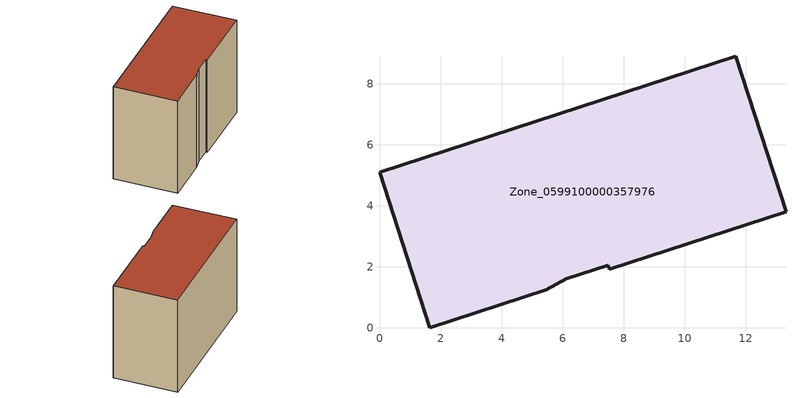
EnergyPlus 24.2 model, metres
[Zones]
Zone_0599100000357976
 floor ground (C_G): 6.12,1.6 5.47,1.24 1.65,0 0,5.09 11.67,8.9 13.32,3.8 7.53,1.91 7.5,2.05 z3.17
 wall outside (C_F): 7.53,1.91 13.32,3.8 11.67,8.9 0,5.09 1.65,0 5.47,1.24 6.12,1.6 7.5,2.05 7.53,1.91 z3.17:11.63
 roof outside (C_R): 1.65,0 5.47,1.24 6.12,1.6 7.5,2.05 7.53,1.91 13.32,3.8 11.67,8.9 0,5.09 z11.63
[BUILDING]
Pand.0599100000357976: North Axis=0; Terrain=City; Loads Convergence Tolerance Value=0.04; Temperature Convergence Tolerance Value=0.4; Solar Distribution=FullExterior; Maximum Number of Warmup Days=25; Minimum Number of Warmup Days=1
[Site:Location]
Rotterdam.The.Hague.AP_ZH_NLD Design_Conditions: Latitude=51.96; Longitude=4.45; Time Zone=1; Elevation=-4.5
[SITE:GROUNDTEMPERATURE:BUILDINGSURFACE]
18, 18, 18, 18, 18, 18, 18, 18, 18, 18, 18, 18
[MATERIAL] Thermal Absorptance=0.9; Solar Absorptance=0.7; Visible Absorptance=0.7
Name | Roughness | Thickness | Conductivity | Density | Specific Heat
G.TC.1992-2005 | MediumSmooth | 0.15 | 0.06 | 540 | 1210
F.TC.1992-2005 | Rough | 0.3 | 0.12 | 1920 | 840
R.TC.1992-2005 | MediumRough | 0.2 | 0.08 | 1500 | 1000
[CONSTRUCTION]
C_G: G.TC.1992-2005
C_F: F.TC.1992-2005
C_R: R.TC.1992-2005
[ZONE]
Zone_0599100000357976: Type=1; Multiplier=1; Ceiling Height=Autocalculate; Volume=Autocalculate; Floor Area=autocalculate; Part of Total Floor Area=Yes
[ZONEINFILTRATION:DESIGNFLOWRATE]
Infil_Zone_0599100000357976: Zone or ZoneList or Space or SpaceList=Zone_0599100000357976; Schedule=AlwaysOn; Design Flow Rate Calculation Method=Flow/Area; Flow Rate per Floor Area=0.0015; Constant Term Coefficient=1; Temperature Term Coefficient=0; Velocity Term Coefficient=0; Velocity Squared Term Coefficient=0
[HVACTEMPLATE:ZONE:IDEALLOADSAIRSYSTEM]
Zone_0599100000357976: Maximum Heating Supply Air Temperature=50; Minimum Cooling Supply Air Temperature=13; Maximum Heating Supply Air Humidity Ratio=0.0156; Minimum Cooling Supply Air Humidity Ratio=0.0077; Heating Limit=NoLimit; Cooling Limit=NoLimit; Dehumidification Control Type=ConstantSensibleHeatRatio; Cooling Sensible Heat Ratio=0.7; Dehumidification Setpoint=60; Humidification Control Type=None; Humidification Setpoint=30; Outdoor Air Method=None; Outdoor Air Flow Rate per Person=0.00944; Outdoor Air Flow Rate per Zone Floor Area=0; Outdoor Air Flow Rate per Zone=0; Demand Controlled Ventilation Type=None; Outdoor Air Economizer Type=NoEconomizer; Heat Recovery Type=None; Sensible Heat Recovery Effectiveness=0.7; Latent Heat Recovery Effectiveness=0.65
[ZONECONTROL:THERMOSTAT]
ThermostatControl_Zone_0599100000357976: Zone or ZoneList=Zone_0599100000357976; Control Type Schedule=DualSetpointControlType; Control 1=Thermostat_Zone_0599100000357976; Temperature Difference Between Cutout And Setpoint=0
[THERMOSTATSETPOINT:DUALSETPOINT]
Thermostat_Zone_0599100000357976: Heating Setpoint Temperature Schedule=HeatingSetpoint_Zone_0599100000357976; Cooling Setpoint Temperature Schedule=CoolingSetpoint_Zone_0599100000357976
[SCHEDULE:COMPACT]
HeatingSetpoint_Zone_0599100000357976: Through: 12/31, For: AllDays, Until: 24:00, 21
CoolingSetpoint_Zone_0599100000357976: Through: 12/31, For: AllDays, Until: 24:00, 24
DualSetpointControlType: Through: 12/31, For: AllDays, Until: 24:00, 4
AlwaysOn: Through: 12/31, For: AllDays, Until: 24:00, 1
